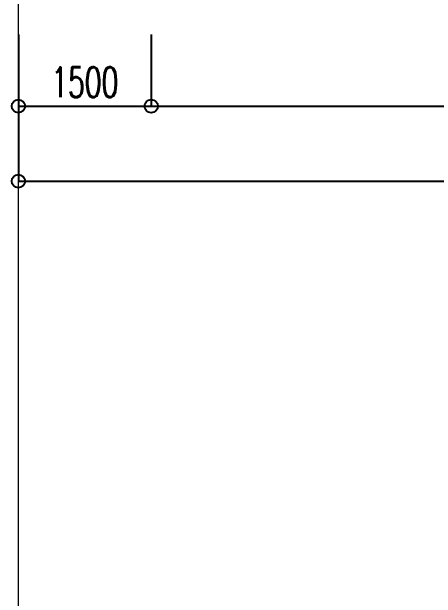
# Model space of a CAD drawing. Header units: millimetres. Extents: x 1832547 to 2001569, y -558009 to -417808.
# Drawn here: x 1885720 to 1890513, y -446489 to -439860 of the extents above; entities that cross this region are included whole.
import ezdxf

# ---------------------------------------------------------------- set-up
doc = ezdxf.new("R2010")
doc.units = ezdxf.units.MM
doc.header["$MEASUREMENT"] = 0
doc.layers.get('0').update_dxf_attribs({"linetype": 'CONTINUOUS'})
doc.layers.get('DEFPOINTS').update_dxf_attribs({"linetype": 'CONTINUOUS'})
doc.layers.add('CA.dim 08', color=8, linetype='CONTINUOUS', lineweight=13)
doc.layers.add('NP-VỈA HÈ', color=210, linetype='CONTINUOUS', lineweight=5)
doc.styles.add('vietphuong-remark', font='romans.shx', dxfattribs={"width": 0.65})
doc.dimstyles.new('AD-200', dxfattribs={"dimscale": 200, "dimtxt": 1.7, "dimasz": 1.5, "dimexe": 0.01, "dimexo": 0, "dimgap": 0.5, "dimtad": 1, "dimdec": 0, "dimdsep": 46, "dimtxsty": 'vietphuong-remark', "dimblk": 'SMALL', "dimcen": 0, "dimdle": 0.01, "dimclrd": 88, "dimclre": 88, "dimclrt": 2, "dimadec": 0, "dimazin": 0, "dimtfac": 1, "dimtdec": 0, "dimtix": 1, "dimtmove": 2, "dimatfit": 3, "dimldrblk": 'DOTBLANK', "dimfxl": 0.01, "dimtolj": 1, "dimtzin": 0, "dimarcsym": 0})

# ---------------------------------------------------------------- blocks, each defined once
blk = doc.blocks.new('_Small')
at = {"color": 0, "linetype": 'ByBlock', "lineweight": -2}
blk.add_circle((0, 0), 0.25, dxfattribs=at)
blk = doc.blocks.new('*D50')
at = {"layer": 'CA.dim 08', "color": 88, "linetype": 'Continuous', "lineweight": -2, "transparency": 16777216}
for p, q in [((1885795.2, -440177.5), (1885795.2, -441777)), ((1906169.8, -440177.5), (1906169.8, -441777)), ((1885793.2, -441775), (1906171.8, -441775))]:
    blk.add_line(p, q, dxfattribs=at)
at = {"layer": 'DEFPOINTS', "color": 0, "transparency": 16777216}
for p in [(1885795.2, -440177.5), (1906169.8, -440177.5), (1906169.8, -441775)]:
    blk.add_point(p, dxfattribs=at)
at = {"layer": 'CA.dim 08', "color": 88, "lineweight": -2, "transparency": 16777216, "xscale": 300, "yscale": 300, "zscale": 300, "rotation": 180}
blk.add_blockref('_Small', (1885795.2, -441775), dxfattribs=at)
at = {"layer": 'CA.dim 08', "color": 88, "lineweight": -2, "transparency": 16777216, "xscale": 300, "yscale": 300, "zscale": 300}
blk.add_blockref('_Small', (1906169.8, -441775), dxfattribs=at)
at = {"layer": 'CA.dim 08', "color": 2, "transparency": 16777216, "insert": (1895982.5, -441505), "char_height": 340, "attachment_point": 5, "style": 'vietphuong-remark'}
blk.add_mtext('\\A1;20375', dxfattribs=at)
blk = doc.blocks.new('_DotBlank')
at = {"color": 0, "linetype": 'ByBlock', "lineweight": -2}
blk.add_line((-0.5, 0), (-1, 0), dxfattribs=at)
blk.add_circle((0, 0), 0.5, dxfattribs=at)
blk = doc.blocks.new('*D63')
at = {"layer": 'CA.dim 08', "color": 88, "linetype": 'Continuous', "lineweight": -2, "transparency": 16777216}
for p, q in [((1885795.2, -440115.9), (1885795.2, -440929.4)), ((1887295.2, -440115.9), (1887295.2, -440929.4)), ((1885793.2, -440927.4), (1887297.2, -440927.4))]:
    blk.add_line(p, q, dxfattribs=at)
at = {"layer": 'DEFPOINTS', "color": 0, "transparency": 16777216}
for p in [(1885795.2, -440115.9), (1887295.2, -440115.9), (1887295.2, -440927.4)]:
    blk.add_point(p, dxfattribs=at)
at = {"layer": 'CA.dim 08', "color": 88, "lineweight": -2, "transparency": 16777216, "xscale": 300, "yscale": 300, "zscale": 300, "rotation": 180}
blk.add_blockref('_Small', (1885795.2, -440927.4), dxfattribs=at)
at = {"layer": 'CA.dim 08', "color": 88, "lineweight": -2, "transparency": 16777216, "xscale": 300, "yscale": 300, "zscale": 300}
blk.add_blockref('_Small', (1887295.2, -440927.4), dxfattribs=at)
at = {"layer": 'CA.dim 08', "color": 2, "transparency": 16777216, "insert": (1886545.2, -440657.4), "char_height": 340, "attachment_point": 5, "style": 'vietphuong-remark'}
blk.add_mtext('\\A1;1500', dxfattribs=at)
blk = doc.blocks.new('*D64')
at = {"layer": 'CA.dim 08', "color": 88, "linetype": 'Continuous', "lineweight": -2, "transparency": 16777216}
for p, q in [((1887295.2, -440115.9), (1887295.2, -440929.4)), ((1898300.3, -440115.9), (1898300.3, -440929.4)), ((1887293.2, -440927.4), (1898302.3, -440927.4))]:
    blk.add_line(p, q, dxfattribs=at)
at = {"layer": 'DEFPOINTS', "color": 0, "transparency": 16777216}
for p in [(1887295.2, -440115.9), (1898300.3, -440115.9), (1898300.3, -440927.4)]:
    blk.add_point(p, dxfattribs=at)
at = {"layer": 'CA.dim 08', "color": 88, "lineweight": -2, "transparency": 16777216, "xscale": 300, "yscale": 300, "zscale": 300, "rotation": 180}
blk.add_blockref('_Small', (1887295.2, -440927.4), dxfattribs=at)
at = {"layer": 'CA.dim 08', "color": 88, "lineweight": -2, "transparency": 16777216, "xscale": 300, "yscale": 300, "zscale": 300}
blk.add_blockref('_Small', (1898300.3, -440927.4), dxfattribs=at)
at = {"layer": 'CA.dim 08', "color": 2, "transparency": 16777216, "insert": (1892797.7, -440657.4), "char_height": 340, "attachment_point": 5, "style": 'vietphuong-remark'}
blk.add_mtext('\\A1;11005', dxfattribs=at)

msp = doc.modelspace()

# ---------------------------------------------------------------- linework, layer by layer
at = {"layer": 'NP-VỈA HÈ'}
msp.add_lwpolyline([(1885795.2, -449050), (1885795.2, -438870)], dxfattribs=at)

# ---------------------------------------------------------------- dimensions: what is measured, and where the dimension line sits
at = {"layer": 'CA.dim 08'}
for base, p1, p2, picture, middle in [((1887295.2, -440927.4), (1885795.2, -440115.9), (1887295.2, -440115.9), '*D63', (1886545.2, -440657.4)), ((1898300.3, -440927.4), (1887295.2, -440115.9), (1898300.3, -440115.9), '*D64', (1892797.7, -440657.4)), ((1906169.8, -441775), (1885795.2, -440177.5), (1906169.8, -440177.5), '*D50', (1895982.5, -441505))]:
    dim = msp.add_linear_dim(base=base, p1=p1, p2=p2, dimstyle='AD-200', dxfattribs=at)
    dim.commit()
    dim.dimension.update_dxf_attribs({"geometry": picture, "text_midpoint": middle})

doc.saveas('drawing.dxf')
